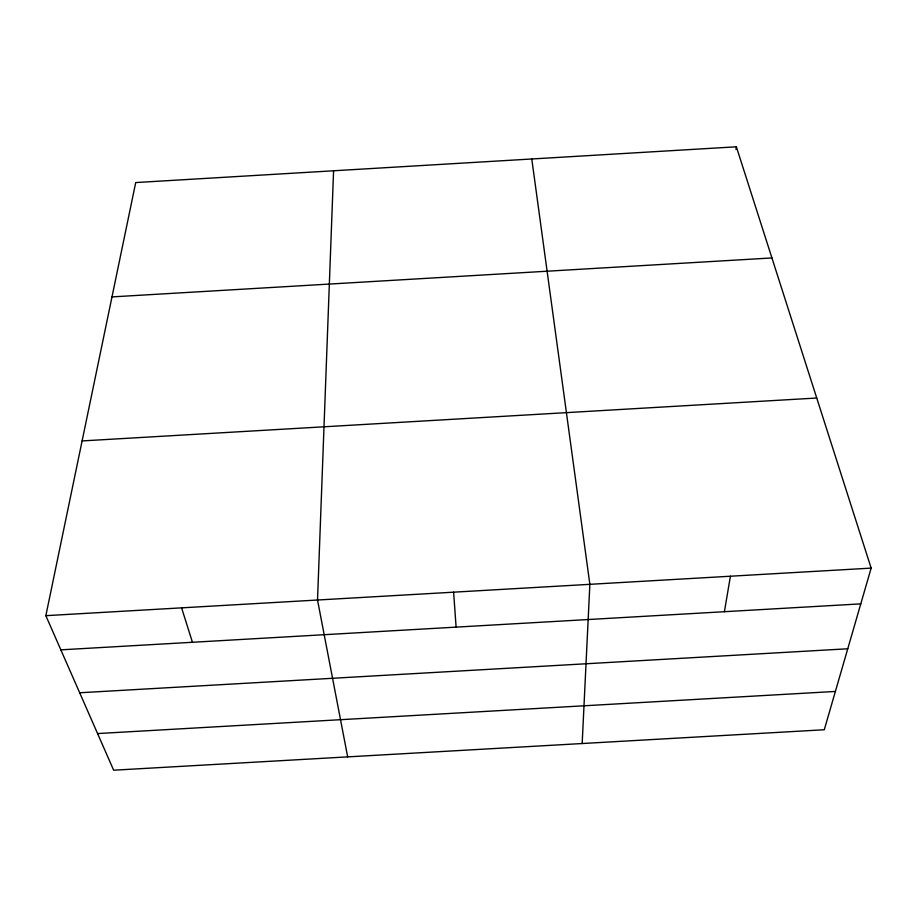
<?xml version="1.0" encoding="UTF-8"?>
<svg xmlns="http://www.w3.org/2000/svg" width="917" height="917" viewBox="0 0 917 917"><rect width="100%" height="100%" fill="white"/><g stroke="black" fill="none" stroke-linecap="round" stroke-linejoin="round"><path stroke-width="1.38" d="M333.582 170.78L317.523 600.027L347.669 756.88M582.169 743.538L589.86 584.324L531.78 158.973M736.019 149.551L736.374 146.8L135.716 182.563L45.85 615.674L113.651 770.2L824.28 729.749L871.15 568.116L736.374 146.8M724.396 611.708L730.425 576.231M111.989 296.902L771.919 257.941M82.106 440.928L816.738 398.024M45.85 615.674L871.15 568.116M60.843 649.844L860.788 603.867M79.676 692.771L847.767 648.778M97.58 733.566L835.398 691.441M181.6 607.856L192.444 642.278M453.617 592.176L456.104 627.125"/></g></svg>
